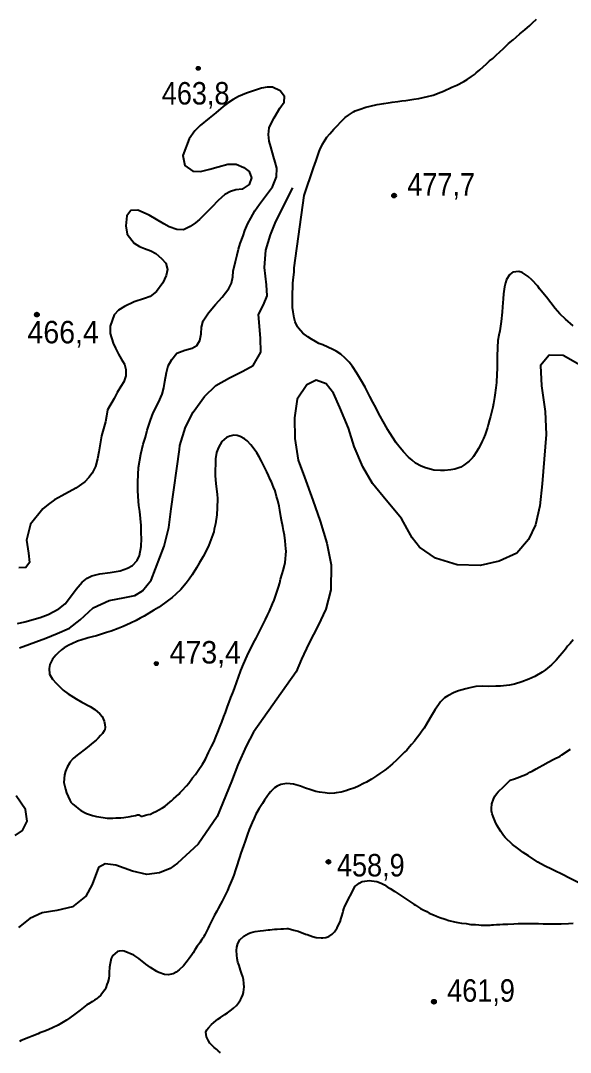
# Model space of a CAD drawing. Header units: metres. Extents: x 552626 to 559174, y 1843804 to 1852371.
# Drawn here: x 556217 to 556633, y 1848439 to 1849219 of the extents above; entities that cross this region are included whole.
import ezdxf

# ---------------------------------------------------------------- set-up
doc = ezdxf.new("R2010")
doc.units = ezdxf.units.M
doc.header["$LTSCALE"] = 6.8
for name, color, linetype, lineweight in [('1', 7, 'Continuous', 25), ('3', 7, 'Continuous', 25), ('5', 7, 'Continuous', 25)]:
    doc.layers.add(name, color=color, linetype=linetype, lineweight=lineweight)

msp = doc.modelspace()

# ---------------------------------------------------------------- hatches: boundary and pattern name
at = {"layer": '5'}
for points in [[(556352.71, 1849183.31, 1), (556349.71, 1849183.31, 1)], [(556500.88, 1849087.04, 1), (556497.88, 1849087.04, 1)], [(556230.68, 1848996.98, 1), (556227.68, 1848996.98, 1)], [(556321.01, 1848733.04, 1), (556318.01, 1848733.04, 1)], [(556451.23, 1848583.03, 1), (556448.23, 1848583.03, 1)], [(556531.05, 1848477.21, 1), (556528.05, 1848477.21, 1)]]:
    msp.add_hatch(color=256, dxfattribs=at).paths.add_polyline_path(points)

# ---------------------------------------------------------------- linework, layer by layer
at = {"layer": '1'}
for points in [[(556438.32, 1849108), (556440.33, 1849113.63), (556441.44, 1849116.68), (556442.75, 1849120.4), (556443.33, 1849121.74), (556445.14, 1849125.88), (556446.46, 1849127.95), (556448.63, 1849131.31), (556450.65, 1849133.65), (556453.7, 1849137.29), (556456, 1849139.56), (556459.26, 1849143.05), (556462.48, 1849146.07), (556465, 1849148), (556468.64, 1849150.53), (556470.05, 1849151.05), (556473.81, 1849152.49), (556478.04, 1849153.89), (556481.23, 1849154.81), (556486.58, 1849155.97), (556491.69, 1849156.83), (556494.84, 1849157.28), (556497.89, 1849157.82), (556502.22, 1849158.31), (556505.29, 1849158.67), (556508.36, 1849159.02), (556514.29, 1849159.88), (556518.14, 1849160.6), (556524.58, 1849161.89), (556528.83, 1849163.11), (556534.8, 1849165.25), (556536.8, 1849166.12), (556543.15, 1849168.96), (556546.82, 1849170.47), (556552.06, 1849173.36), (556554.63, 1849174.94), (556557.95, 1849177.06), (556560.13, 1849178.77), (556561.47, 1849179.84), (556564.31, 1849182.18), (556569.27, 1849186.77), (556571.67, 1849188.96), (556574.01, 1849190.88), (556576.23, 1849193.05), (556579.63, 1849196.1), (556581.77, 1849198.17), (556583.83, 1849200.14), (556585.99, 1849202.04), (556589.33, 1849204.8), (556591.73, 1849206.99), (556594.39, 1849209.31), (556598.23, 1849212.49), (556601.97, 1849215.76), (556604.03, 1849217.73), (556607.19, 1849220.47)], [(556214.54, 1848763.44), (556220.13, 1848764.62), (556231.76, 1848767.87), (556237.64, 1848770.04), (556245.74, 1848774.38), (556250.48, 1848778.2), (556253.93, 1848782.55), (556258.88, 1848789.39), (556263.46, 1848794.55), (556267.19, 1848797.71), (556270.81, 1848799.48), (556276.9, 1848801), (556284.56, 1848802.02), (556292.06, 1848803.15), (556297.83, 1848805.18), (556301.41, 1848807.23), (556305.08, 1848810.92), (556306.83, 1848814.67), (556308.09, 1848821.49), (556308.22, 1848827.51), (556308.14, 1848831.72), (556308.03, 1848837.44), (556306.95, 1848848.08), (556306.42, 1848852.66), (556305.92, 1848859.42), (556305.51, 1848864.14), (556305.46, 1848870.55), (556306.14, 1848881.26), (556307.84, 1848891.41), (556309.69, 1848898.98), (556311.41, 1848904.23), (556312.71, 1848909.56), (556315.25, 1848917.08), (556317.21, 1848922.62), (556321.07, 1848930.56), (556323.89, 1848936.88), (556325.13, 1848941.52), (556326.06, 1848946.4), (556327.33, 1848953.23), (556328.38, 1848958.26), (556331.24, 1848963.09), (556335.05, 1848967.89), (556341.06, 1848970.21), (556346.77, 1848971.55), (556350.2, 1848973.72), (556352.37, 1848977.38), (556353.55, 1848982.56), (556353.8, 1848987.49), (556355.01, 1848992.41), (556359.08, 1848998.46), (556364.24, 1849004.65), (556369.33, 1849010.14), (556374.3, 1849016.71), (556376.41, 1849020.91), (556377.5, 1849025.67), (556377.7, 1849029.92), (556379.32, 1849037.19), (556380.64, 1849042.25), (556381.64, 1849046.59), (556382.95, 1849050.7), (556385.14, 1849056.54), (556386.59, 1849060.52), (556388.69, 1849065.95), (556390.95, 1849070.02), (556394.01, 1849075.42), (556397.53, 1849080.46), (556402.98, 1849087.63), (556407.32, 1849093.72), (556410.55, 1849101.18), (556410.62, 1849107.73), (556409.41, 1849112.37), (556408.22, 1849116.73), (556406.04, 1849123.84), (556404.86, 1849128.21), (556404.27, 1849133.32), (556404.79, 1849138.29), (556406.66, 1849142.18), (556408.57, 1849145.81), (556412.91, 1849153.13), (556416.33, 1849157.75), (556416.37, 1849162.12), (556413.16, 1849166.38), (556407.52, 1849169.14), (556403.46, 1849168.95), (556399.18, 1849168.19), (556394.58, 1849166.7), (556387.73, 1849164.55), (556381.76, 1849161.96)], [(556381.76, 1849161.96), (556377.64, 1849159.85), (556374.09, 1849157.53), (556370.21, 1849154.5), (556364.63, 1849149.63), (556359.5, 1849145.63), (556352.64, 1849140.07), (556348.74, 1849136.08), (556344.39, 1849129.99), (556339.71, 1849117.32), (556341.11, 1849109.84), (556347.2, 1849105.5), (556352.83, 1849105.19), (556360.12, 1849106.98), (556366.19, 1849108.77), (556373.72, 1849110.86), (556379.85, 1849110.88), (556385.73, 1849108.42), (556389.78, 1849105.2), (556391.56, 1849100.36), (556389.66, 1849095.51), (556384.35, 1849091.9), (556379.78, 1849091.37), (556375.68, 1849090.22), (556371.32, 1849087.81), (556366.37, 1849083.43), (556361.63, 1849078.38), (556355.37, 1849072.35), (556352.21, 1849068.99), (556349.11, 1849066.31), (556345.2, 1849063.54), (556340.04, 1849061.04), (556335.1, 1849061.29), (556329.26, 1849063.49), (556325.33, 1849065.63), (556319.63, 1849068.93), (556314.09, 1849072.11), (556305.46, 1849076.02), (556300.16, 1849075.83), (556297.21, 1849071.81), (556296.58, 1849064.23), (556297.59, 1849057.81), (556302.73, 1849051.03), (556306.69, 1849048.62), (556310.56, 1849047.02), (556315.26, 1849045.24), (556319.04, 1849043.22), (556323.42, 1849039.5), (556326.84, 1849035.8), (556328.06, 1849031.17), (556327.09, 1849026.56), (556324.44, 1849021.07), (556319.62, 1849014.38), (556315, 1849010.72), (556310.55, 1849009.12), (556302.78, 1849006.72), (556295.43, 1849003.02), (556290.83, 1849000.31), (556287.67, 1848996.95), (556284.6, 1848988.14), (556284.67, 1848982.69), (556287.01, 1848975.46), (556288.66, 1848971.7), (556290.84, 1848967.04), (556293, 1848963.61), (556295.38, 1848959.52), (556296.53, 1848955.42), (556296.52, 1848950.78), (556295.01, 1848946.11), (556292.69, 1848942.57), (556289.8, 1848938.01), (556287.73, 1848933.55), (556282.7, 1848925.06), (556281.76, 1848920.18), (556281.03, 1848915.87), (556278.17, 1848905.18), (556276, 1848893.21), (556275.12, 1848887.79), (556273.47, 1848882.01), (556270.91, 1848876.94), (556268.56, 1848873.67), (556265.52, 1848870.46), (556258.72, 1848865.59), (556248.18, 1848860.02), (556242.41, 1848856.76), (556237.76, 1848853.37), (556233.64, 1848850.03), (556224.47, 1848838.48), (556221.22, 1848826.38), (556222.75, 1848816.6), (556223.71, 1848809.48), (556220.88, 1848805.61), (556215.44, 1848805.53)], [(556523.08, 1848881.09), (556519.93, 1848882.28), (556515.62, 1848884.72), (556513.01, 1848886.79), (556510.35, 1848889.23), (556506.52, 1848893.09), (556502.92, 1848897.43), (556500.98, 1848899.95), (556495.98, 1848907.7), (556494.64, 1848909.74), (556492.1, 1848914.38), (556487.94, 1848921.95), (556485.72, 1848926.18), (556483.37, 1848930.66), (556480.95, 1848935.05), (556477.39, 1848942.14), (556474.89, 1848946.42), (556471.25, 1848952.59), (556467.82, 1848957.77), (556465.45, 1848960.97), (556462.34, 1848964.09), (556459.08, 1848967.01), (556455.52, 1848969.34), (556452.99, 1848970.7), (556449.33, 1848972.29), (556445.37, 1848974.12), (556442.5, 1848975.26), (556439.87, 1848976.69), (556436.93, 1848978.36), (556434.08, 1848980.14), (556430.37, 1848982.92), (556427.01, 1848986.74), (556426.24, 1848987.84), (556424.44, 1848991.56), (556423.83, 1848994.51), (556422.93, 1848999.16), (556422.66, 1849002.33), (556422.42, 1849007.6), (556422.58, 1849013.38), (556422.68, 1849017.24), (556422.81, 1849020.91), (556423.3, 1849025.44), (556423.68, 1849029.24), (556423.87, 1849032.37), (556431.25, 1849087.17), (556438.32, 1849108)], [(556634.74, 1848988.46), (556629.04, 1848993.47), (556624.82, 1848997.65), (556621.15, 1849001.71), (556614.7, 1849010.11), (556609.48, 1849016.56), (556608.07, 1849018.5), (556603.68, 1849023.3), (556600.92, 1849025.81), (556596.37, 1849028.77), (556593.7, 1849029.74), (556589.29, 1849029.14), (556588.35, 1849028.58), (556586.59, 1849027.19), (556584.53, 1849023.57), (556583.64, 1849021), (556582.99, 1849017.9), (556582.13, 1849012.68), (556581.92, 1849008.91), (556581.5, 1849003.01), (556581.23, 1848998.96), (556580.42, 1848991.73), (556580.24, 1848990.07), (556579.3, 1848984.74), (556578.59, 1848981.37), (556577.94, 1848977.46), (556577.54, 1848972.2), (556577.42, 1848965.24), (556577.43, 1848962.77), (556577.26, 1848956.35), (556577.11, 1848952.03), (556576.75, 1848945.59), (556576.31, 1848941.52), (556575.49, 1848935.94), (556575.31, 1848934.27), (556574.54, 1848929.79), (556574.03, 1848927.08), (556572.96, 1848922.85), (556572.21, 1848919.83), (556571.5, 1848917.28), (556570.63, 1848913.71), (556570.04, 1848911.72), (556569.13, 1848908.51), (556568.37, 1848906.32), (556567.08, 1848903.24), (556566.12, 1848901.21), (556565.09, 1848899.08), (556563.19, 1848895.66), (556561.82, 1848893.31), (556559.4, 1848889.65), (556558.6, 1848888.65), (556556.25, 1848886.09), (556552.2, 1848883.06), (556549.8, 1848881.69), (556545.33, 1848879.99), (556542.19, 1848879.54), (556537.39, 1848879.08), (556534.38, 1848879.01), (556529.49, 1848879.45), (556527.8, 1848879.8), (556523.08, 1848881.09)], [(556308.04, 1848617.29), (556311.23, 1848618.21), (556313.27, 1848618.72), (556315.14, 1848619.2), (556316.96, 1848620.05), (556319.64, 1848621.37), (556321.55, 1848622.32), (556324.29, 1848623.91), (556326.25, 1848625.14), (556329.99, 1848628.41), (556330.99, 1848629.25), (556332.57, 1848630.62), (556336.45, 1848634.27), (556337.67, 1848635.6), (556339.07, 1848636.95), (556342.33, 1848640.43), (556344.08, 1848642.64), (556347.02, 1848646.55), (556349.28, 1848649.18), (556351.13, 1848652.14), (556354.5, 1848657.01), (556356.64, 1848660.73), (556359.09, 1848665.67), (556361.22, 1848670.21), (556362.93, 1848673.61), (556364.88, 1848678.13), (556366.09, 1848681.11), (556367.86, 1848685.61), (556369.15, 1848688.68), (556370.66, 1848693.06), (556371.78, 1848696.11), (556373.36, 1848700.59), (556374.74, 1848703.77), (556375.97, 1848707.38), (556377.4, 1848710.84), (556378.67, 1848714.1), (556380.46, 1848719.24), (556381.61, 1848722.75), (556383.5, 1848727.82), (556385.53, 1848732.44), (556388.17, 1848738.87), (556390.02, 1848742.65), (556391.74, 1848746.04), (556393.07, 1848748.76), (556395.04, 1848752.28), (556397.71, 1848757.7), (556399.67, 1848761.4), (556402.2, 1848766.45), (556403.75, 1848769.64), (556405.22, 1848772.74), (556407.43, 1848778.2), (556408.58, 1848780.9), (556409.87, 1848784.79), (556411.92, 1848790.88), (556412.83, 1848794.09), (556413.52, 1848796.82), (556414.79, 1848800.9), (556415.5, 1848803.45), (556416.53, 1848807.23), (556417.08, 1848809.58), (556417.34, 1848812.17), (556417.53, 1848815.3), (556417.66, 1848818.15), (556417.57, 1848819.69), (556416.94, 1848825.93), (556416.45, 1848830.26), (556415.77, 1848833.75), (556415.34, 1848836.72), (556414.34, 1848841.45), (556413.83, 1848844.32), (556413.01, 1848849.07), (556412.4, 1848852.02), (556411.34, 1848856.47), (556410.54, 1848859.39), (556409.32, 1848863.64), (556408.19, 1848866.35), (556406.71, 1848870.47), (556406, 1848871.85), (556404.32, 1848875.32), (556403.09, 1848878.1), (556401.88, 1848880.71), (556399.15, 1848886.16), (556397.39, 1848889.52), (556395.59, 1848892.42), (556392.87, 1848896.22), (556391.06, 1848898.48), (556388.16, 1848901.44), (556386.15, 1848903.04), (556383.03, 1848904.69), (556380.56, 1848905.51), (556378.25, 1848905.7), (556375.12, 1848905.07), (556372.68, 1848904.06), (556369.18, 1848901.09), (556366.51, 1848896.49), (556365.04, 1848892.57), (556364.39, 1848887.83), (556364, 1848875.35), (556364.64, 1848868.93), (556365.45, 1848861.07), (556365.75, 1848857.72)], [(556365.75, 1848857.72), (556365.61, 1848850.94), (556365.31, 1848845.6), (556364.17, 1848838.8), (556363.36, 1848834.68), (556362.95, 1848832.71), (556359.17, 1848822.59), (556356.67, 1848817.36), (556355.03, 1848814.07), (556352.04, 1848809.06), (556349.91, 1848805.34), (556346.76, 1848800.13), (556344.48, 1848796.85), (556342.19, 1848793.75), (556338.15, 1848789.09), (556334.35, 1848785.54), (556331.61, 1848783.12), (556328.75, 1848780.97), (556325.81, 1848778.71), (556321.15, 1848775.52), (556317.74, 1848773.3), (556310.4, 1848768.8), (556307.19, 1848767.24), (556304.27, 1848765.63), (556300.1, 1848763.69), (556294.45, 1848761.12), (556290.61, 1848759.58), (556285.26, 1848757.59), (556281.91, 1848756.48), (556277.32, 1848755.04), (556274.16, 1848753.94), (556271.13, 1848753.23), (556268.02, 1848752.41), (556266.42, 1848752.05), (556259.88, 1848750.02), (556255.54, 1848748.05), (556253.3, 1848746.88), (556249.87, 1848744.84), (556247.85, 1848743.33), (556245.27, 1848741.11), (556243.63, 1848739.46), (556240.97, 1848736.32), (556239.06, 1848732.26), (556238.49, 1848729.27), (556238.79, 1848725.1), (556241.05, 1848721.34), (556243.89, 1848718.1), (556245.54, 1848716.46), (556249.15, 1848712.94), (556252.85, 1848710.16), (556258.78, 1848706.27), (556263.08, 1848703.84), (556269.6, 1848700.47), (556272.96, 1848698.3), (556276.8, 1848695.08), (556278.51, 1848692.9), (556280.11, 1848689.34), (556280.66, 1848686.93), (556280.73, 1848684.75), (556280.53, 1848683.26), (556280.12, 1848682.11), (556278.7, 1848680.12), (556277.42, 1848678.51), (556275.46, 1848676.46), (556274.06, 1848675.11), (556271.8, 1848673.3), (556270.22, 1848671.93), (556267.12, 1848669.47), (556264.86, 1848667.65), (556261.66, 1848665.27), (556259.56, 1848663.66), (556256.74, 1848661.14), (556254.38, 1848658.59), (556253.76, 1848657.6), (556252.01, 1848654.56), (556250.9, 1848651.51), (556250.02, 1848648.76), (556249.66, 1848643.14), (556249.79, 1848642.06), (556250.81, 1848637.97), (556251.68, 1848635.14), (556254.05, 1848629.65), (556254.95, 1848628.11), (556256.4, 1848626.63), (556258.72, 1848624.8), (556260.43, 1848623.44), (556262.54, 1848621.76), (556265.66, 1848620.11), (556266.82, 1848619.51), (556271.18, 1848618.18), (556274.21, 1848617.25), (556279.33, 1848616.46), (556282.38, 1848616.17), (556286.6, 1848616.11), (556288.97, 1848616.2), (556292.7, 1848616.35), (556295.06, 1848616.44), (556299.64, 1848617.24), (556300.7, 1848617.55), (556303.75, 1848618.08), (556305.25, 1848618.53)], [(556634.77, 1848750.91), (556632.51, 1848748.27), (556630.65, 1848746.14), (556629, 1848743.84), (556626.5, 1848740.91), (556624.8, 1848738.97), (556621.88, 1848735.71), (556619.52, 1848733.16), (556618.47, 1848732.03), (556613.94, 1848728.4), (556611.5, 1848726.57), (556605.84, 1848723.35), (556601.33, 1848721.19), (556595.98, 1848719.21), (556590.51, 1848717.48), (556586.66, 1848716.76), (556579.8, 1848715.98), (556576.43, 1848715.86), (556570.79, 1848715.58), (556566.56, 1848715.83), (556561.18, 1848715.67), (556556.73, 1848714.61), (556553.63, 1848713.79), (556548.22, 1848712.35), (556544.71, 1848711.03), (556540.04, 1848708.67), (556537.58, 1848707.01), (556534.54, 1848704.01), (556532.97, 1848701.82), (556530.55, 1848698.16), (556526.78, 1848691.97), (556523.87, 1848687.06), (556522.1, 1848684.2), (556521.24, 1848682.92), (556519.34, 1848680.32), (556518.16, 1848678.63), (556516.09, 1848676.02), (556514.73, 1848674.31), (556512.65, 1848671.69), (556511.11, 1848669.96), (556508.91, 1848667.6), (556507.27, 1848665.95), (556504.82, 1848663.48), (556504, 1848662.65), (556501.12, 1848659.85), (556498.22, 1848657.23), (556494.64, 1848654.17), (556492.28, 1848652.44), (556488.55, 1848649.81), (556486.01, 1848648.06), (556482.37, 1848645.54), (556478.43, 1848643.26), (556476.26, 1848642.18), (556472.46, 1848640.28), (556469.67, 1848639.05), (556464.92, 1848637.41), (556462.82, 1848636.62), (556459.45, 1848635.68), (556455.58, 1848635.15), (556454.32, 1848635), (556450.23, 1848634.81)], [(556639.03, 1848567.24), (556630.51, 1848571.38), (556628.36, 1848572.6), (556618.95, 1848577.28), (556613.24, 1848580.01), (556608.08, 1848582.8), (556601.04, 1848587.57), (556596.9, 1848590.2), (556592.69, 1848593.38), (556589.07, 1848596.25), (556583.43, 1848601.55), (556582.26, 1848602.97), (556580, 1848605.91), (556577.08, 1848610.69), (556575.74, 1848613.56), (556574.3, 1848617.32), (556573.54, 1848619.25), (556573.09, 1848621.57), (556572.96, 1848623.48), (556573.39, 1848626.91), (556574.62, 1848630.53), (556574.62, 1848630.53), (556575.65, 1848632.66), (556576.73, 1848634.43), (556578.11, 1848635.96), (556582.31, 1848640), (556587.25, 1848644.78), (556590.51, 1848645.79), (556592.44, 1848646.56), (556594.46, 1848647.25), (556596.2, 1848648), (556597.86, 1848648.65), (556600.47, 1848649.86), (556602.01, 1848650.77), (556603.73, 1848651.7), (556606.84, 1848653.34), (556609.06, 1848654.69), (556611.82, 1848656.1), (556615.95, 1848658.41), (556620.17, 1848660.63), (556624.92, 1848663.09), (556626.38, 1848663.9), (556632.92, 1848668.22)], [(556450.23, 1848634.81), (556447.36, 1848635.12), (556443, 1848635.62), (556440.09, 1848636.29), (556435.53, 1848637.78), (556432.4, 1848638.79), (556428.48, 1848640.26), (556423.36, 1848641.87), (556418.18, 1848642.37), (556413.79, 1848641.59), (556411, 1848640.36), (556408.88, 1848638.93), (556406.32, 1848636.53), (556405.5, 1848635.71), (556404.88, 1848634.72), (556401.35, 1848629.65), (556399.8, 1848627.28), (556397.32, 1848623.34), (556394.89, 1848619.03), (556393.42, 1848615.94), (556391.96, 1848612.66), (556389.74, 1848607.38), (556388.41, 1848603.84), (556386.62, 1848598.7), (556385.47, 1848595.18), (556383.36, 1848589.64), (556382.45, 1848586.43), (556381.99, 1848584.82), (556380.53, 1848580.08), (556379.41, 1848577.02), (556378.07, 1848572.85), (556377.25, 1848570.38), (556375.74, 1848566.82), (556374.73, 1848564.51), (556373.43, 1848561.43), (556372.48, 1848559.4), (556370.5, 1848555.89), (556369.25, 1848553.27), (556368.05, 1848550.94), (556366.32, 1848547.72), (556365.26, 1848545.77), (556363.61, 1848542.66), (556361.74, 1848539.06), (556360.76, 1848537.21), (556359.51, 1848534.6), (556358.69, 1848532.95), (556357.65, 1848530.82), (556356.7, 1848528.79), (556356.16, 1848527.9), (556355.5, 1848526.46), (556354.89, 1848525.47), (556354.03, 1848524.18), (556352.47, 1848521.81), (556351.69, 1848520.62), (556350.49, 1848519.12), (556348.78, 1848516.54), (556347.3, 1848514.27), (556346.28, 1848512.78), (556344.41, 1848510), (556342.83, 1848507.81), (556340.01, 1848504.47), (556336.9, 1848501.37), (556334.64, 1848499.56), (556332.23, 1848498.18), (556328.46, 1848497.57), (556325.79, 1848497.72), (556321.5, 1848499.33), (556319.95, 1848500.06), (556315.12, 1848503.08), (556311.62, 1848505.69), (556306.29, 1848509.93), (556302.63, 1848512.34), (556295.23, 1848515.42), (556293.83, 1848515.72), (556291.38, 1848515.53), (556290.06, 1848515.1), (556286.32, 1848511.84), (556285.44, 1848509.91), (556284.59, 1848506.15), (556284.08, 1848503.44), (556283.82, 1848499.39), (556283.8, 1848497.1), (556283.53, 1848494.69), (556282.94, 1848491.88), (556282.22, 1848490.15), (556281.31, 1848487.76), (556280.57, 1848486.22), (556278.84, 1848483.82), (556277.56, 1848482.21), (556275.58, 1848480.34), (556274.5, 1848479.39), (556272.8, 1848478.28), (556271.18, 1848477.27), (556268.09, 1848475.46), (556266.97, 1848474.87), (556261.87, 1848470.72), (556257.83, 1848467.69), (556254.13, 1848464.89), (556251.67, 1848463.24), (556247.9, 1848460.98), (556245.24, 1848459.48)], [(556305.25, 1848618.53), (556306.33, 1848618.65), (556308.04, 1848617.29)], [(556361.3, 1848460.01), (556363.15, 1848461.5), (556366.07, 1848463.94), (556368.11, 1848465.27), (556371.33, 1848467.47), (556373.45, 1848468.9), (556376.49, 1848471.08), (556377.99, 1848472.35), (556380.13, 1848474.42), (556381.75, 1848476.25), (556383.21, 1848478.71), (556384.04, 1848480.17), (556385.06, 1848482.49), (556385.51, 1848484.09), (556385.68, 1848486.58), (556385.86, 1848488.25), (556385.81, 1848491.08), (556385.38, 1848494.04), (556385.07, 1848495.93), (556383.99, 1848498.91), (556383.2, 1848501.02), (556382.07, 1848504.54), (556381.24, 1848507.01), (556380.64, 1848509.78), (556380.35, 1848512.3), (556380.2, 1848516.03), (556380.47, 1848518.44), (556381.16, 1848521.17), (556382.66, 1848524.09), (556385.72, 1848526.91), (556389.24, 1848528.87), (556391.35, 1848529.66), (556394.37, 1848530.37), (556397.98, 1848530.79), (556400.51, 1848531.08), (556404.12, 1848531.49), (556405.38, 1848531.64), (556408.81, 1848532.03), (556411, 1848532.1), (556413.81, 1848532.33), (556415.63, 1848532.36), (556418.18, 1848532.47), (556419.18, 1848532.49), (556423.6, 1848531.44), (556426.92, 1848530.45), (556432.36, 1848528.42), (556433.69, 1848528.03), (556437.78, 1848526.58), (556440.51, 1848525.89), (556444.31, 1848525.5), (556445.49, 1848525.54), (556447.66, 1848525.79), (556450.12, 1848526.62), (556452.58, 1848528.28), (556454.3, 1848530.03), (556455.3, 1848531.7), (556456.32, 1848533.19), (556457.57, 1848535.8), (556458.47, 1848537.55), (556459.24, 1848540.38), (556459.88, 1848542.01), (556460.51, 1848544.46), (556460.91, 1848545.78), (556461.44, 1848547.49), (556462.14, 1848549.4), (556469.99, 1848564.53), (556471.33, 1848565.72), (556472.93, 1848566.91), (556475.17, 1848568.09), (556477.14, 1848568.49), (556480.85, 1848568.83), (556482.41, 1848568.73), (556486.23, 1848568.17), (556489.66, 1848566.92), (556492.01, 1848565.54), (556494.08, 1848564.22), (556496.36, 1848562.75), (556499.82, 1848560.49), (556502.09, 1848559.02), (556505.25, 1848557), (556508.3, 1848555.07), (556512.16, 1848552.49), (556514.34, 1848551.1), (556515.52, 1848550.32), (556519.38, 1848547.74), (556521.33, 1848546.69), (556524.05, 1848545.35), (556526, 1848544.3), (556529.27, 1848542.84), (556531.48, 1848541.91), (556534.06, 1848541.02), (556537.97, 1848539.54), (556540.81, 1848538.77), (556545.04, 1848537.7), (556547.67, 1848537.09), (556550.46, 1848536.68), (556553.8, 1848536.33), (556557.53, 1848535.66), (556561.02, 1848535.52), (556563.41, 1848535.42), (556565.36, 1848535.19)], [(556565.36, 1848535.19), (556567.56, 1848535.08), (556569.11, 1848535.16), (556570.75, 1848535.17), (556572.12, 1848535.24), (556573.38, 1848535.38), (556574.66, 1848535.35), (556576.93, 1848535.51), (556579.3, 1848535.6), (556581.57, 1848535.77), (556585.4, 1848535.85), (556589.85, 1848536.08), (556593.3, 1848536.3), (556597.05, 1848536.27), (556600.06, 1848536.34), (556605.1, 1848536.28), (556608.57, 1848536.31), (556612.16, 1848536.08), (556616.19, 1848536), (556621.85, 1848536.1), (556625.68, 1848536.17), (556631.34, 1848536.28), (556634.87, 1848536.59)], [(556245.24, 1848459.48), (556241.09, 1848457.36), (556238.31, 1848456.13), (556235.24, 1848454.95), (556231.38, 1848453.59), (556230.07, 1848452.99), (556225.53, 1848451.18), (556223, 1848450.07), (556217.41, 1848447.78), (556216.11, 1848447.18)], [(556367.96, 1848438.64), (556366.33, 1848440.1), (556365.21, 1848441.16), (556363.39, 1848442.6), (556361.99, 1848443.72), (556360.09, 1848445.88), (556358.88, 1848447.66), (556357.55, 1848450.52), (556357.03, 1848454.21), (556357.75, 1848455.94), (556359.03, 1848457.55), (556361.3, 1848460.01)]]:
    msp.add_lwpolyline(points, dxfattribs=at)
at = {"layer": '3'}
for points in [[(556216.09, 1848745.03), (556235.95, 1848752.28), (556244.62, 1848755.77), (556253.97, 1848759.8), (556261.91, 1848766.15), (556271.7, 1848775.14), (556283.96, 1848780.71), (556295.79, 1848783.01), (556303.29, 1848784.41), (556309.11, 1848788.1), (556315.66, 1848796.04), (556325.55, 1848821.71), (556329.02, 1848835.95), (556330.83, 1848850.06), (556337.15, 1848895.07), (556337.29, 1848897.98), (556341.54, 1848911.84), (556347.5, 1848923.14), (556356.01, 1848935.07), (556364.53, 1848943.37), (556374.88, 1848949.27), (556384.99, 1848954.26), (556392.9, 1848958.46), (556398.59, 1848968.65), (556398.24, 1848979.3), (556396.74, 1848997), (556400.52, 1849004.49), (556403.31, 1849011.19), (556402.97, 1849019.42), (556401.45, 1849032.69), (556402.3, 1849045.75), (556406, 1849057.4), (556409.9, 1849067.32), (556422.76, 1849092.92)], [(556640.05, 1848958.65), (556627.22, 1848966.19), (556616.58, 1848966.44), (556610.03, 1848958.5), (556610.87, 1848943.01), (556613.55, 1848923.76), (556614.42, 1848906.19), (556611.3, 1848869), (556609.52, 1848852.34), (556606.39, 1848838.07), (556600.94, 1848826.96), (556592.13, 1848816.47), (556578.77, 1848810.57), (556564.49, 1848807.32), (556547.11, 1848807.74), (556530.75, 1848812.65), (556518.48, 1848821.19), (556513.04, 1848828.15), (556509.3, 1848834.98), (556504.98, 1848842.75), (556493.37, 1848856.67), (556482.93, 1848869.18), (556475.63, 1848881.85), (556469.22, 1848897.31), (556464.8, 1848911.18), (556458.45, 1848926.72), (556453.65, 1848937.52), (556447.93, 1848944.59), (556440.56, 1848947.31), (556433.43, 1848943.93), (556426.08, 1848933.01), (556424.01, 1848918.86), (556424.18, 1848903.29), (556426.94, 1848886.88), (556431.5, 1848874.1), (556437.87, 1848856.62), (556443.52, 1848840.8), (556448.54, 1848824.04), (556451.68, 1848807.8), (556451.44, 1848788.83), (556447.73, 1848774.29), (556441.89, 1848761.93), (556434.92, 1848748.29), (556429.32, 1848736.22), (556425.24, 1848726.68), (556393.04, 1848681.12), (556387.41, 1848670.53), (556381.22, 1848656.52), (556376.37, 1848643.73), (556365.56, 1848617.36), (556351.23, 1848596.42), (556335.67, 1848581.96), (556330.07, 1848578.1), (556321.87, 1848574.6), (556312.39, 1848573.44), (556301.47, 1848576.09), (556288.79, 1848580.61), (556280.96, 1848581.53), (556275.69, 1848578.84), (556271, 1848565.8), (556266.3, 1848557), (556256.05, 1848549.1), (556244.21, 1848546.33), (556233.14, 1848544.39), (556223.81, 1848540.22), (556215.31, 1848533.47)], [(556212.85, 1848602.94), (556218.32, 1848606.79), (556221.87, 1848613.85), (556220.47, 1848622.56), (556213.49, 1848633.05)]]:
    msp.add_lwpolyline(points, dxfattribs=at)
at = {"layer": '5', "lineweight": 13}
for centre in [(556351.21, 1849183.31), (556319.51, 1848733.04)]:
    msp.add_circle(centre, 1.5, dxfattribs=at)
at = {"layer": '5'}
for centre in [(556499.38, 1849087.04), (556229.18, 1848996.98), (556449.73, 1848583.03), (556529.55, 1848477.21)]:
    msp.add_circle(centre, 1.5, dxfattribs=at)

# ---------------------------------------------------------------- texts
for s, width, p in [('463,8', 0.9, (556323.67, 1849155.94)), ('477,7', 0.9, (556509.38, 1849087.04)), ('466,4', 0.95, (556222.05, 1848975.27)), ('473,4', 0.95, (556329.51, 1848733.05)), ('458,9', 0.9, (556456.17, 1848571.97)), ('461,9', 0.9, (556539.55, 1848477.21))]:
    msp.add_text(s, height=17, dxfattribs=dict(at, width=width)).set_placement(p)

doc.saveas('drawing.dxf')
